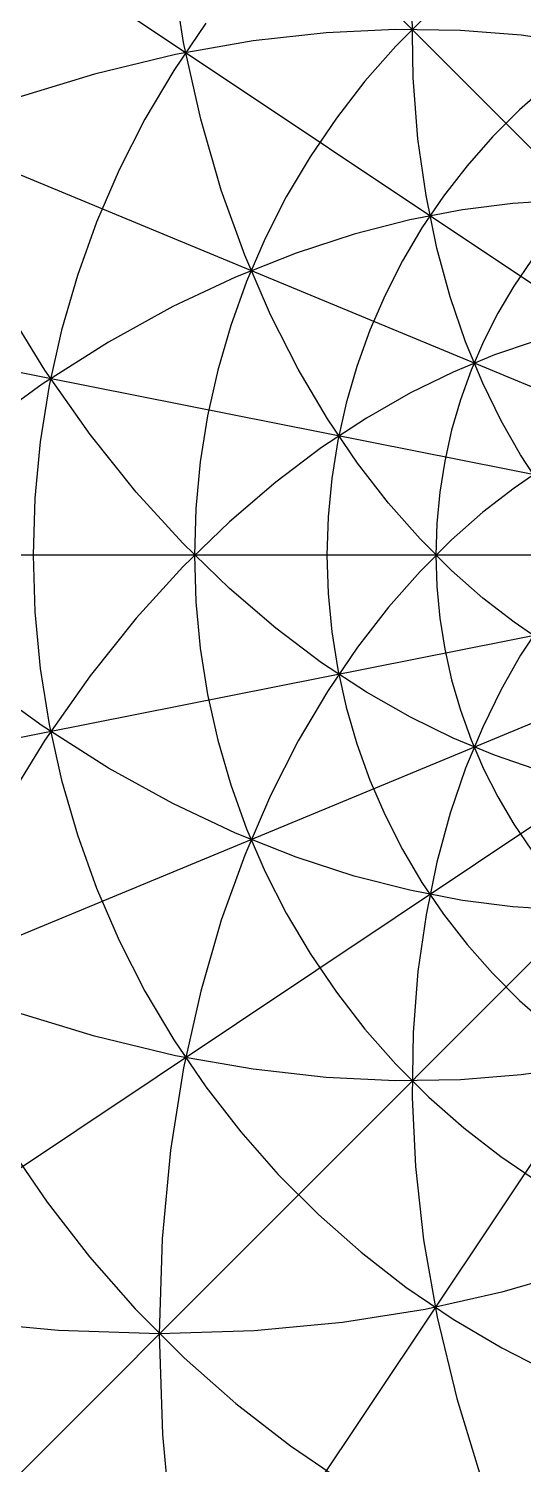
# Model space of a CAD drawing. Header units: metres. Extents: x -40000 to 40000, y -40000 to 40000.
# Drawn here: x -296.7 to -135.3, y -296.7 to 171.8 of the extents above; entities that cross this region are included whole.
import ezdxf

# ---------------------------------------------------------------- set-up
doc = ezdxf.new("R2010")
doc.units = ezdxf.units.M

msp = doc.modelspace()

# ---------------------------------------------------------------- linework, layer by layer
at = {"color": 0}
for p, q in [((-246.14, 167.28), (-250.4, 194.23)), ((-171.2, 155.78), (-171.52, 177)), ((-199.57, 170.45), (-223.49, 167.8)), ((-177, 171.52), (-199.57, 170.45)), ((-155.78, 171.2), (-177, 171.52)), ((-135.91, 169.64), (-155.78, 171.2)), ((-117.38, 167.01), (-135.91, 169.64)), ((-223.49, 167.8), (-248.74, 163.39)), ((-240.56, 142.26), (-246.14, 167.28)), ((-248.74, 163.39), (-275.27, 157.01)), ((-275.27, 157.01), (-303.04, 148.46)), ((-169.64, 135.91), (-171.2, 155.78)), ((-233.85, 119.15), (-240.56, 142.26)), ((-167.01, 117.38), (-169.64, 135.91)), ((-226.2, 97.89), (-233.85, 119.15)), ((-163.45, 100.16), (-167.01, 117.38)), ((-155.09, 112.68), (-172.35, 109.38)), ((-138.71, 114.75), (-155.09, 112.68)), ((-123.24, 115.73), (-138.71, 114.75)), ((-172.35, 109.38), (-190.48, 104.72)), ((-190.48, 104.72), (-209.44, 98.55)), ((-209.44, 98.55), (-229.16, 90.73)), ((-159.1, 84.24), (-163.45, 100.16)), ((-217.78, 78.41), (-226.2, 97.89)), ((-229.16, 90.73), (-249.61, 81.1)), ((-291.42, 60.35), (-305.67, 83.62)), ((-249.61, 81.1), (-270.7, 69.5)), ((-154.08, 69.57), (-159.1, 84.24)), ((-208.74, 60.64), (-217.78, 78.41)), ((-270.7, 69.5), (-292.33, 55.76)), ((-148.52, 56.12), (-154.08, 69.57)), ((-131.77, 69.77), (-144.7, 65.33)), ((-144.7, 65.33), (-158.15, 59.76)), ((-276.69, 39.38), (-291.42, 60.35)), ((-199.21, 44.53), (-208.74, 60.64)), ((-158.15, 59.76), (-172.07, 52.93)), ((-292.33, 55.76), (-314.4, 39.72)), ((-172.07, 52.93), (-186.4, 44.75)), ((-142.51, 43.84), (-148.52, 56.12)), ((-186.4, 44.75), (-201.09, 35.1)), ((-189.34, 29.99), (-199.21, 44.53)), ((-136.15, 32.69), (-142.51, 43.84)), ((-261.65, 20.59), (-276.69, 39.38)), ((-201.09, 35.1), (-216.06, 23.85)), ((-179.23, 16.94), (-189.34, 29.99)), ((-128.32, 28.68), (-138.29, 21.9)), ((-129.53, 22.61), (-136.15, 32.69)), ((-216.06, 23.85), (-231.21, 10.9)), ((-246.44, 3.87), (-261.65, 20.59)), ((-138.29, 21.9), (-148.44, 14.03)), ((-168.98, 5.31), (-179.23, 16.94)), ((-231.21, 10.9), (-246.44, -3.87)), ((-148.44, 14.03), (-158.69, 4.99)), ((-158.69, -4.99), (-168.98, 5.31)), ((-158.69, 4.99), (-168.98, -5.31)), ((-231.21, -10.9), (-246.44, 3.87)), ((-246.44, -3.87), (-261.65, -20.59)), ((-168.98, -5.31), (-179.23, -16.94)), ((-148.44, -14.03), (-158.69, -4.99)), ((-216.06, -23.85), (-231.21, -10.9)), ((-138.29, -21.9), (-148.44, -14.03)), ((-179.23, -16.94), (-189.34, -29.99)), ((-261.65, -20.59), (-276.69, -39.38)), ((-128.32, -28.68), (-138.29, -21.9)), ((-129.53, -22.61), (-136.15, -32.69)), ((-201.09, -35.1), (-216.06, -23.85)), ((-189.34, -29.99), (-199.21, -44.53)), ((-136.15, -32.69), (-142.51, -43.84)), ((-186.4, -44.75), (-201.09, -35.1)), ((-292.33, -55.76), (-314.4, -39.72)), ((-276.69, -39.38), (-291.42, -60.35)), ((-199.21, -44.53), (-208.74, -60.64)), ((-172.07, -52.93), (-186.4, -44.75)), ((-142.51, -43.84), (-148.52, -56.12)), ((-270.7, -69.5), (-292.33, -55.76)), ((-158.15, -59.76), (-172.07, -52.93)), ((-148.52, -56.12), (-154.08, -69.57)), ((-291.42, -60.35), (-305.67, -83.62)), ((-208.74, -60.64), (-217.78, -78.41)), ((-144.7, -65.33), (-158.15, -59.76)), ((-131.77, -69.77), (-144.7, -65.33)), ((-249.61, -81.1), (-270.7, -69.5)), ((-154.08, -69.57), (-159.1, -84.24)), ((-217.78, -78.41), (-226.2, -97.89)), ((-229.16, -90.73), (-249.61, -81.1)), ((-159.1, -84.24), (-163.45, -100.16)), ((-209.44, -98.55), (-229.16, -90.73)), ((-226.2, -97.89), (-233.85, -119.15)), ((-190.48, -104.72), (-209.44, -98.55)), ((-163.45, -100.16), (-167.01, -117.38)), ((-172.35, -109.38), (-190.48, -104.72)), ((-155.09, -112.68), (-172.35, -109.38)), ((-138.71, -114.75), (-155.09, -112.68)), ((-123.24, -115.73), (-138.71, -114.75)), ((-233.85, -119.15), (-240.56, -142.26)), ((-167.01, -117.38), (-169.64, -135.91)), ((-169.64, -135.91), (-171.2, -155.78)), ((-240.56, -142.26), (-246.14, -167.28)), ((-275.27, -157.01), (-303.04, -148.46)), ((-248.74, -163.39), (-275.27, -157.01)), ((-171.2, -155.78), (-171.52, -177)), ((-223.49, -167.8), (-248.74, -163.39)), ((-246.14, -167.28), (-250.4, -194.23)), ((-199.57, -170.45), (-223.49, -167.8)), ((-117.38, -167.01), (-135.91, -169.64)), ((-177, -171.52), (-199.57, -170.45)), ((-155.78, -171.2), (-177, -171.52)), ((-135.91, -169.64), (-155.78, -171.2)), ((-171.52, -177), (-170.45, -199.57)), ((-250.4, -194.23), (-253.12, -223.16)), ((-170.45, -199.57), (-167.8, -223.49)), ((-253.12, -223.16), (-254.09, -254.09)), ((-167.8, -223.49), (-163.39, -248.74)), ((-119.15, -233.85), (-142.26, -240.56)), ((-142.26, -240.56), (-167.28, -246.14)), ((-167.28, -246.14), (-194.23, -250.4)), ((-287.02, -253.04), (-321.95, -249.73)), ((-194.23, -250.4), (-223.16, -253.12)), ((-163.39, -248.74), (-157.01, -275.27)), ((-254.09, -254.09), (-287.02, -253.04)), ((-223.16, -253.12), (-254.09, -254.09)), ((-254.09, -254.09), (-253.04, -287.02)), ((-157.01, -275.27), (-148.46, -303.04)), ((-253.04, -287.02), (-249.73, -321.95))]:
    msp.add_line(p, q, dxfattribs=at)
at = {"layer": '1', "color": 1}
for p, q in [((-0.1, 0.1), (-28284.3, 28284.3)), ((-0.12, 0.08), (-33258.8, 22222.8)), ((-0.13, 0.05), (-36955.2, 15307.3)), ((-0.14, 0.03), (-39231.4, 7803.61)), ((-238.88, 173.56), (-249.31, 158.21)), ((-166.09, 176.87), (-176.87, 166.09)), ((-176.87, 166.09), (-186.95, 154.66)), ((-249.31, 158.21), (-258.75, 142.25)), ((-186.95, 154.66), (-196.29, 142.62)), ((-127.09, 153.62), (-136.48, 145.34)), ((-136.48, 145.34), (-145.34, 136.48)), ((-258.75, 142.25), (-267.17, 125.72)), ((-196.29, 142.62), (-204.86, 130.01)), ((-145.34, 136.48), (-153.62, 127.09)), ((-204.86, 130.01), (-212.62, 116.89)), ((-153.62, 127.09), (-161.3, 117.19)), ((-267.17, 125.72), (-274.54, 108.7)), ((-161.3, 117.19), (-168.34, 106.83)), ((-212.62, 116.89), (-219.54, 103.31)), ((-274.54, 108.7), (-280.82, 91.24)), ((-219.54, 103.31), (-225.59, 89.32)), ((-168.34, 106.83), (-174.72, 96.05)), ((-174.72, 96.05), (-180.4, 84.89)), ((-132.54, 96.3), (-138.33, 87.79)), ((-280.82, 91.24), (-286, 73.43)), ((-225.59, 89.32), (-230.76, 74.98)), ((-180.4, 84.89), (-185.38, 73.4)), ((-138.33, 87.79), (-143.57, 78.93)), ((-230.76, 74.98), (-235.01, 60.34)), ((-143.57, 78.93), (-148.24, 69.76)), ((-286, 73.43), (-290.04, 55.33)), ((-185.38, 73.4), (-189.62, 61.61)), ((-148.24, 69.76), (-152.33, 60.31)), ((-189.62, 61.61), (-193.11, 49.58)), ((-235.01, 60.34), (-238.33, 45.46)), ((-152.33, 60.31), (-155.81, 50.63)), ((-290.04, 55.33), (-292.94, 37.01)), ((-193.11, 49.58), (-195.84, 37.36)), ((-155.81, 50.63), (-158.69, 40.74)), ((-238.33, 45.46), (-240.72, 30.41)), ((-158.69, 40.74), (-160.93, 30.7)), ((-292.94, 37.01), (-294.69, 18.54)), ((-195.84, 37.36), (-197.81, 24.99)), ((-240.72, 30.41), (-242.15, 15.23)), ((-160.93, 30.7), (-162.54, 20.53)), ((-197.81, 24.99), (-198.98, 12.52)), ((-162.54, 20.53), (-163.51, 10.29)), ((-294.69, 18.54), (-295.27, 0)), ((-242.15, 15.23), (-242.63, 0)), ((-198.98, 12.52), (-199.38, 0)), ((-163.51, 10.29), (-163.83, 0)), ((-0.14, 0), (-40000, 0)), ((-0.14, -0.03), (-39231.4, -7803.62)), ((-0.13, -0.05), (-36955.2, -15307.3)), ((-0.12, -0.08), (-33258.8, -22222.8)), ((-0.1, -0.1), (-28284.3, -28284.3)), ((-0.08, -0.12), (-22222.8, -33258.8)), ((-295.27, 0), (-294.69, -18.54)), ((-242.63, 0), (-242.15, -15.23)), ((-199.38, 0), (-198.98, -12.52)), ((-163.83, 0), (-163.51, -10.29)), ((-198.98, -12.52), (-197.81, -24.99)), ((-163.51, -10.29), (-162.54, -20.53)), ((-294.69, -18.54), (-292.94, -37.01)), ((-242.15, -15.23), (-240.72, -30.41)), ((-162.54, -20.53), (-160.93, -30.7)), ((-197.81, -24.99), (-195.84, -37.36)), ((-240.72, -30.41), (-238.33, -45.46)), ((-160.93, -30.7), (-158.69, -40.74)), ((-292.94, -37.01), (-290.04, -55.33)), ((-195.84, -37.36), (-193.11, -49.58)), ((-158.69, -40.74), (-155.81, -50.63)), ((-238.33, -45.46), (-235.01, -60.34)), ((-193.11, -49.58), (-189.62, -61.61)), ((-155.81, -50.63), (-152.33, -60.31)), ((-290.04, -55.33), (-286, -73.43)), ((-235.01, -60.34), (-230.76, -74.98)), ((-152.33, -60.31), (-148.24, -69.76)), ((-189.62, -61.61), (-185.38, -73.4)), ((-148.24, -69.76), (-143.57, -78.93)), ((-286, -73.43), (-280.82, -91.24)), ((-185.38, -73.4), (-180.4, -84.89)), ((-230.76, -74.98), (-225.59, -89.32)), ((-143.57, -78.93), (-138.33, -87.79)), ((-180.4, -84.89), (-174.72, -96.05)), ((-138.33, -87.79), (-132.54, -96.3)), ((-280.82, -91.24), (-274.54, -108.7)), ((-225.59, -89.32), (-219.54, -103.31)), ((-174.72, -96.05), (-168.34, -106.83)), ((-219.54, -103.31), (-212.62, -116.89)), ((-168.34, -106.83), (-161.3, -117.19)), ((-274.54, -108.7), (-267.17, -125.72)), ((-212.62, -116.89), (-204.86, -130.01)), ((-161.3, -117.19), (-153.62, -127.09)), ((-267.17, -125.72), (-258.75, -142.25)), ((-204.86, -130.01), (-196.29, -142.62)), ((-153.62, -127.09), (-145.34, -136.48)), ((-145.34, -136.48), (-136.48, -145.34)), ((-258.75, -142.25), (-249.31, -158.22)), ((-196.29, -142.62), (-186.95, -154.66)), ((-136.48, -145.34), (-127.09, -153.62)), ((-249.31, -158.22), (-238.88, -173.56)), ((-186.95, -154.66), (-176.87, -166.09)), ((-176.87, -166.09), (-166.09, -176.87)), ((-238.88, -173.56), (-227.51, -188.21)), ((-166.09, -176.87), (-154.66, -186.95)), ((-154.66, -186.95), (-142.62, -196.29)), ((-227.51, -188.21), (-215.24, -202.13)), ((-303.39, -192.54), (-290.7, -211.21)), ((-142.62, -196.29), (-130.01, -204.86)), ((-215.24, -202.13), (-202.13, -215.24)), ((-290.7, -211.21), (-276.87, -229.05)), ((-202.13, -215.24), (-188.21, -227.51)), ((-276.87, -229.05), (-261.94, -245.98)), ((-188.21, -227.51), (-173.56, -238.88)), ((-173.56, -238.88), (-158.21, -249.31)), ((-261.94, -245.98), (-245.98, -261.94)), ((-158.21, -249.31), (-142.25, -258.75)), ((-245.98, -261.94), (-229.05, -276.87)), ((-142.25, -258.75), (-125.72, -267.17)), ((-229.05, -276.87), (-211.21, -290.7)), ((-211.21, -290.7), (-192.54, -303.39))]:
    msp.add_line(p, q, dxfattribs=at)

doc.saveas('drawing.dxf')
